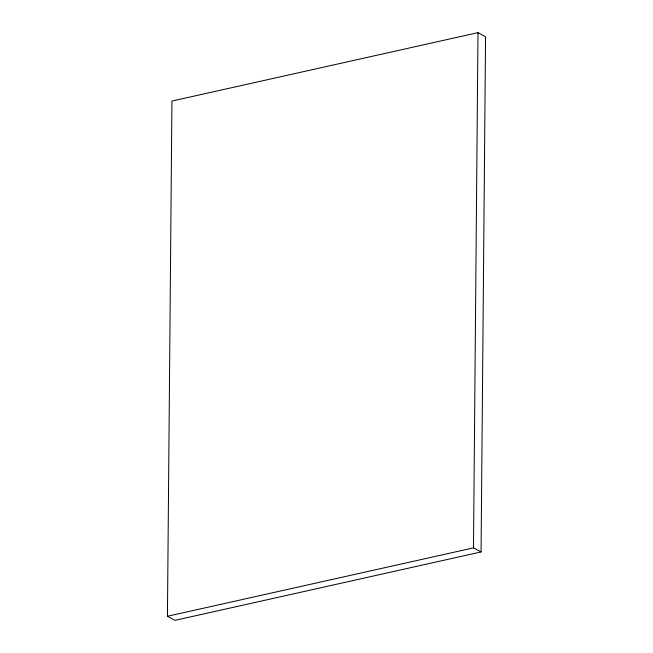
<?xml version="1.0" encoding="UTF-8"?>
<svg xmlns="http://www.w3.org/2000/svg" width="653" height="653" viewBox="0 0 653 653"><rect width="100%" height="100%" fill="white"/><g stroke="black" fill="none" stroke-linecap="round" stroke-linejoin="round"><path stroke-width="0.98" d="M167.437 616.269L171.935 101.052L477.988 32.65L485.563 36.731L481.065 551.948L175.012 620.35L167.437 616.269L473.49 547.867L481.065 551.948M473.49 547.867L477.988 32.65"/></g></svg>
